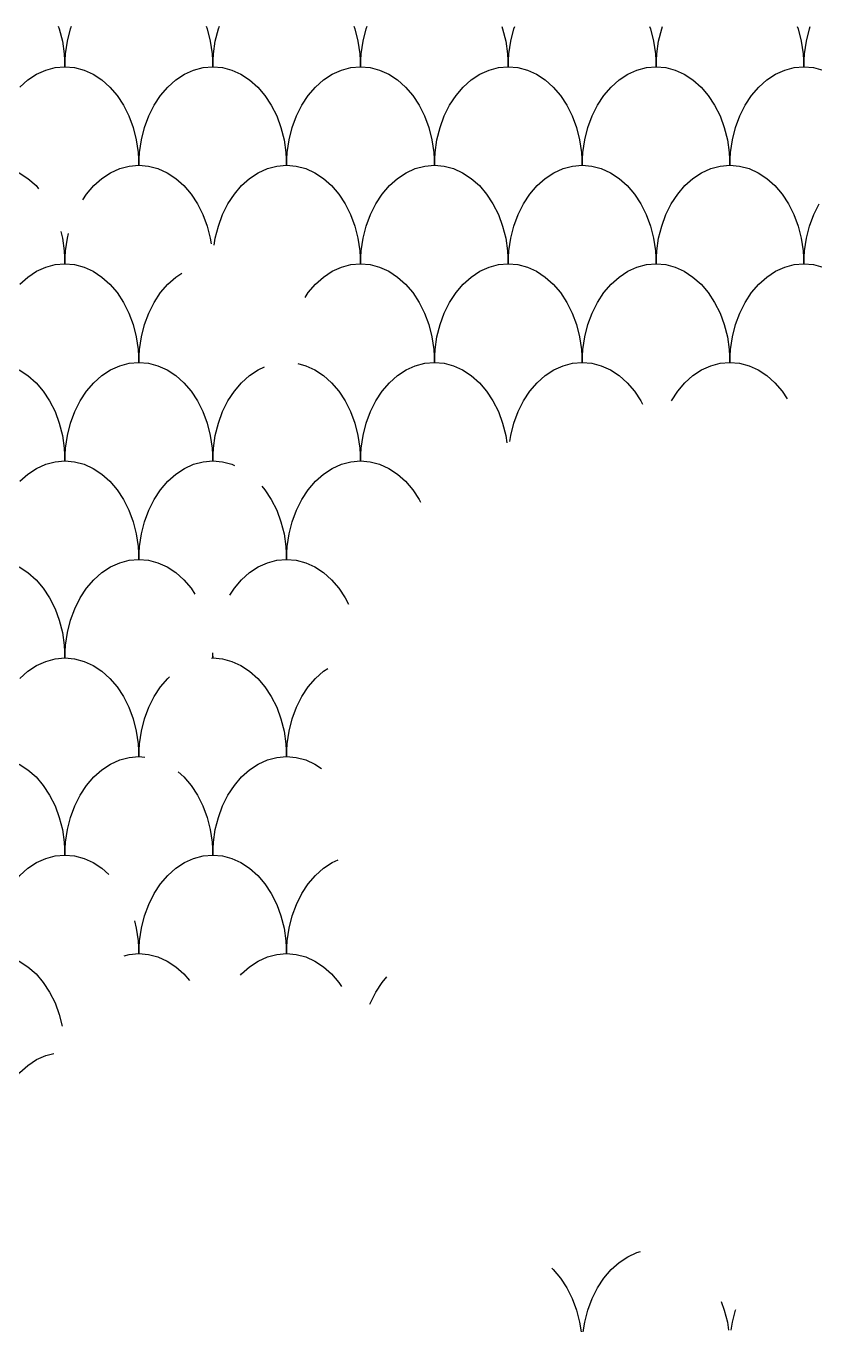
# Model space of a CAD drawing. Header units: millimetres. Extents: x 162 to 274, y -149 to -79.
# Drawn here: x 201.11 to 217.12, y -105.56 to -79.06 of the extents above; entities that cross this region are included whole.
import ezdxf

# ---------------------------------------------------------------- set-up
doc = ezdxf.new("R2010")
doc.units = ezdxf.units.MM

msp = doc.modelspace()

# ---------------------------------------------------------------- linework, layer by layer
for points in [[(201.759, -79.056), (201.78, -79.114), (201.843, -79.362), (201.882, -79.619), (201.894, -79.88)], [(201.894, -79.88), (201.907, -79.619), (201.946, -79.362), (202.009, -79.114), (202.03, -79.056)], [(204.759, -79.058), (204.78, -79.114), (204.843, -79.362), (204.882, -79.619), (204.894, -79.88)], [(204.894, -79.88), (204.907, -79.619), (204.946, -79.362), (205.009, -79.114), (205.029, -79.058)], [(207.76, -79.06), (207.78, -79.114), (207.843, -79.362), (207.882, -79.619), (207.894, -79.88)], [(207.894, -79.88), (207.907, -79.619), (207.946, -79.362), (208.009, -79.114), (208.029, -79.06)], [(210.761, -79.062), (210.78, -79.114), (210.843, -79.362), (210.882, -79.619), (210.894, -79.88)], [(210.894, -79.88), (210.907, -79.619), (210.946, -79.362), (211.009, -79.114), (211.028, -79.062)], [(213.762, -79.064), (213.78, -79.114), (213.843, -79.362), (213.882, -79.619), (213.894, -79.88)], [(213.894, -79.88), (213.907, -79.619), (213.946, -79.362), (214.009, -79.114), (214.027, -79.064)], [(216.762, -79.066), (216.78, -79.114), (216.843, -79.362), (216.882, -79.619), (216.894, -79.88)], [(216.894, -79.88), (216.907, -79.619), (216.946, -79.362), (217.009, -79.114), (217.026, -79.067)], [(200.981, -80.293), (201.144, -80.148), (201.32, -80.032), (201.506, -79.948), (201.699, -79.897), (201.894, -79.88), (202.09, -79.897), (202.283, -79.948), (202.468, -80.032), (202.644, -80.148), (202.808, -80.293), (202.955, -80.465), (203.084, -80.662), (203.193, -80.88), (203.28, -81.114), (203.343, -81.362), (203.382, -81.619), (203.394, -81.88)], [(203.394, -81.88), (203.407, -81.619), (203.446, -81.362), (203.509, -81.114), (203.595, -80.88), (203.704, -80.662), (203.834, -80.465), (203.981, -80.293), (204.144, -80.148), (204.32, -80.032), (204.506, -79.948), (204.699, -79.897), (204.894, -79.88), (205.09, -79.897), (205.283, -79.948), (205.468, -80.032), (205.644, -80.148), (205.808, -80.293), (205.955, -80.465), (206.084, -80.662), (206.193, -80.88), (206.28, -81.114), (206.343, -81.362), (206.382, -81.619), (206.394, -81.88)], [(206.394, -81.88), (206.407, -81.619), (206.446, -81.362), (206.509, -81.114), (206.595, -80.88), (206.704, -80.662), (206.834, -80.465), (206.981, -80.293), (207.144, -80.148), (207.32, -80.032), (207.506, -79.948), (207.699, -79.897), (207.894, -79.88), (208.09, -79.897), (208.283, -79.948), (208.468, -80.032), (208.644, -80.148), (208.808, -80.293), (208.955, -80.465), (209.084, -80.662), (209.193, -80.88), (209.28, -81.114), (209.343, -81.362), (209.382, -81.619), (209.394, -81.88)], [(209.394, -81.88), (209.407, -81.619), (209.446, -81.362), (209.509, -81.114), (209.595, -80.88), (209.704, -80.662), (209.834, -80.465), (209.981, -80.293), (210.144, -80.148), (210.32, -80.032), (210.506, -79.948), (210.699, -79.897), (210.894, -79.88), (211.09, -79.897), (211.283, -79.948), (211.468, -80.032), (211.644, -80.148), (211.808, -80.293), (211.955, -80.465), (212.084, -80.662), (212.193, -80.88), (212.28, -81.114), (212.343, -81.362), (212.382, -81.619), (212.394, -81.88)], [(212.394, -81.88), (212.407, -81.619), (212.446, -81.362), (212.509, -81.114), (212.595, -80.88), (212.704, -80.662), (212.834, -80.465), (212.981, -80.293), (213.144, -80.148), (213.32, -80.032), (213.506, -79.948), (213.699, -79.897), (213.894, -79.88), (214.09, -79.897), (214.283, -79.948), (214.468, -80.032), (214.644, -80.148), (214.808, -80.293), (214.955, -80.465), (215.084, -80.662), (215.193, -80.88), (215.28, -81.114), (215.343, -81.362), (215.382, -81.619), (215.394, -81.88)], [(215.394, -81.88), (215.407, -81.619), (215.446, -81.362), (215.509, -81.114), (215.595, -80.88), (215.704, -80.662), (215.834, -80.465), (215.981, -80.293), (216.144, -80.148), (216.32, -80.032), (216.506, -79.948), (216.699, -79.897), (216.894, -79.88), (217.09, -79.897), (217.283, -79.948)], [(199.805, -82.042), (199.82, -82.032), (200.006, -81.948), (200.199, -81.897), (200.394, -81.88), (200.59, -81.897), (200.783, -81.948), (200.968, -82.032), (201.144, -82.148), (201.308, -82.293), (201.36, -82.355)], [(202.256, -82.583), (202.334, -82.465), (202.481, -82.293), (202.644, -82.148), (202.82, -82.032), (203.006, -81.948), (203.199, -81.897), (203.394, -81.88), (203.59, -81.897), (203.783, -81.948), (203.968, -82.032), (204.144, -82.148), (204.308, -82.293), (204.455, -82.465), (204.584, -82.662), (204.693, -82.88), (204.78, -83.114), (204.843, -83.362), (204.86, -83.475)], [(204.924, -83.503), (204.946, -83.362), (205.009, -83.114), (205.095, -82.88), (205.204, -82.662), (205.334, -82.465), (205.481, -82.293), (205.644, -82.148), (205.82, -82.032), (206.006, -81.948), (206.199, -81.897), (206.394, -81.88), (206.59, -81.897), (206.783, -81.948), (206.968, -82.032), (207.144, -82.148), (207.308, -82.293), (207.455, -82.465), (207.584, -82.662), (207.693, -82.88), (207.78, -83.114), (207.843, -83.362), (207.882, -83.619), (207.894, -83.88)], [(207.894, -83.88), (207.907, -83.619), (207.946, -83.362), (208.009, -83.114), (208.095, -82.88), (208.204, -82.662), (208.334, -82.465), (208.481, -82.293), (208.644, -82.148), (208.82, -82.032), (209.006, -81.948), (209.199, -81.897), (209.394, -81.88), (209.59, -81.897), (209.783, -81.948), (209.968, -82.032), (210.144, -82.148), (210.308, -82.293), (210.455, -82.465), (210.584, -82.662), (210.693, -82.88), (210.78, -83.114), (210.843, -83.362), (210.882, -83.619), (210.894, -83.88)], [(210.894, -83.88), (210.907, -83.619), (210.946, -83.362), (211.009, -83.114), (211.095, -82.88), (211.204, -82.662), (211.334, -82.465), (211.481, -82.293), (211.644, -82.148), (211.82, -82.032), (212.006, -81.948), (212.199, -81.897), (212.394, -81.88), (212.59, -81.897), (212.783, -81.948), (212.968, -82.032), (213.144, -82.148), (213.308, -82.293), (213.455, -82.465), (213.584, -82.662), (213.693, -82.88), (213.78, -83.114), (213.843, -83.362), (213.882, -83.619), (213.894, -83.88)], [(213.894, -83.88), (213.907, -83.619), (213.946, -83.362), (214.009, -83.114), (214.095, -82.88), (214.204, -82.662), (214.334, -82.465), (214.481, -82.293), (214.644, -82.148), (214.82, -82.032), (215.006, -81.948), (215.199, -81.897), (215.394, -81.88), (215.59, -81.897), (215.783, -81.948), (215.968, -82.032), (216.144, -82.148), (216.308, -82.293), (216.455, -82.465), (216.584, -82.662), (216.693, -82.88), (216.78, -83.114), (216.843, -83.362), (216.882, -83.619), (216.894, -83.88)], [(216.894, -83.88), (216.907, -83.619), (216.946, -83.362), (217.009, -83.114), (217.095, -82.88), (217.204, -82.662)], [(201.808, -83.223), (201.843, -83.362), (201.882, -83.619), (201.894, -83.88)], [(201.894, -83.88), (201.907, -83.619), (201.946, -83.362), (201.969, -83.268)], [(200.981, -84.293), (201.144, -84.148), (201.32, -84.032), (201.506, -83.948), (201.699, -83.897), (201.894, -83.88), (202.09, -83.897), (202.283, -83.948), (202.468, -84.032), (202.644, -84.148), (202.808, -84.293), (202.955, -84.465), (203.084, -84.662), (203.193, -84.88), (203.28, -85.114), (203.343, -85.362), (203.382, -85.619), (203.394, -85.88)], [(206.768, -84.565), (206.834, -84.465), (206.981, -84.293), (207.144, -84.148), (207.32, -84.032), (207.506, -83.948), (207.699, -83.897), (207.894, -83.88), (208.09, -83.897), (208.283, -83.948), (208.468, -84.032), (208.644, -84.148), (208.808, -84.293), (208.955, -84.465), (209.084, -84.662), (209.193, -84.88), (209.28, -85.114), (209.343, -85.362), (209.382, -85.619), (209.394, -85.88)], [(209.394, -85.88), (209.407, -85.619), (209.446, -85.362), (209.509, -85.114), (209.595, -84.88), (209.704, -84.662), (209.834, -84.465), (209.981, -84.293), (210.144, -84.148), (210.32, -84.032), (210.506, -83.948), (210.699, -83.897), (210.894, -83.88), (211.09, -83.897), (211.283, -83.948), (211.468, -84.032), (211.644, -84.148), (211.808, -84.293), (211.955, -84.465), (212.084, -84.662), (212.193, -84.88), (212.28, -85.114), (212.343, -85.362), (212.382, -85.619), (212.394, -85.88)], [(212.394, -85.88), (212.407, -85.619), (212.446, -85.362), (212.509, -85.114), (212.595, -84.88), (212.704, -84.662), (212.834, -84.465), (212.981, -84.293), (213.144, -84.148), (213.32, -84.032), (213.506, -83.948), (213.699, -83.897), (213.894, -83.88), (214.09, -83.897), (214.283, -83.948), (214.468, -84.032), (214.644, -84.148), (214.808, -84.293), (214.955, -84.465), (215.084, -84.662), (215.193, -84.88), (215.28, -85.114), (215.343, -85.362), (215.382, -85.619), (215.394, -85.88)], [(215.394, -85.88), (215.407, -85.619), (215.446, -85.362), (215.509, -85.114), (215.595, -84.88), (215.704, -84.662), (215.834, -84.465), (215.981, -84.293), (216.144, -84.148), (216.32, -84.032), (216.506, -83.948), (216.699, -83.897), (216.894, -83.88), (217.09, -83.897), (217.283, -83.948)], [(203.394, -85.88), (203.407, -85.619), (203.446, -85.362), (203.509, -85.114), (203.595, -84.88), (203.704, -84.662), (203.834, -84.465), (203.981, -84.293), (204.144, -84.148), (204.267, -84.067)], [(200.968, -86.032), (201.144, -86.148), (201.308, -86.293), (201.455, -86.465), (201.584, -86.662), (201.693, -86.88), (201.78, -87.114), (201.843, -87.362), (201.882, -87.619), (201.894, -87.88)], [(201.894, -87.88), (201.907, -87.619), (201.946, -87.362), (202.009, -87.114), (202.095, -86.88), (202.204, -86.662), (202.334, -86.465), (202.481, -86.293), (202.644, -86.148), (202.82, -86.032), (203.006, -85.948), (203.199, -85.897), (203.394, -85.88), (203.59, -85.897), (203.783, -85.948), (203.968, -86.032), (204.144, -86.148), (204.308, -86.293), (204.455, -86.465), (204.584, -86.662), (204.693, -86.88), (204.78, -87.114), (204.843, -87.362), (204.882, -87.619), (204.894, -87.88)], [(204.894, -87.88), (204.907, -87.619), (204.946, -87.362), (205.009, -87.114), (205.095, -86.88), (205.204, -86.662), (205.334, -86.465), (205.481, -86.293), (205.644, -86.148), (205.82, -86.032), (205.948, -85.974)], [(206.619, -85.904), (206.783, -85.948), (206.968, -86.032), (207.144, -86.148), (207.308, -86.293), (207.455, -86.465), (207.584, -86.662), (207.693, -86.88), (207.78, -87.114), (207.843, -87.362), (207.882, -87.619), (207.894, -87.88)], [(207.894, -87.88), (207.907, -87.619), (207.946, -87.362), (208.009, -87.114), (208.095, -86.88), (208.204, -86.662), (208.334, -86.465), (208.481, -86.293), (208.644, -86.148), (208.82, -86.032), (209.006, -85.948), (209.199, -85.897), (209.394, -85.88), (209.59, -85.897), (209.783, -85.948), (209.968, -86.032), (210.144, -86.148), (210.308, -86.293), (210.455, -86.465), (210.584, -86.662), (210.693, -86.88), (210.78, -87.114), (210.843, -87.362), (210.866, -87.515)], [(210.927, -87.485), (210.946, -87.362), (211.009, -87.114), (211.095, -86.88), (211.204, -86.662), (211.334, -86.465), (211.481, -86.293), (211.644, -86.148), (211.82, -86.032), (212.006, -85.948), (212.199, -85.897), (212.394, -85.88), (212.59, -85.897), (212.783, -85.948), (212.968, -86.032), (213.144, -86.148), (213.308, -86.293), (213.455, -86.465), (213.584, -86.662), (213.616, -86.726)], [(214.207, -86.659), (214.334, -86.465), (214.481, -86.293), (214.644, -86.148), (214.82, -86.032), (215.006, -85.948), (215.199, -85.897), (215.394, -85.88), (215.59, -85.897), (215.783, -85.948), (215.968, -86.032), (216.144, -86.148), (216.308, -86.293), (216.455, -86.465), (216.557, -86.62)], [(200.981, -88.293), (201.144, -88.148), (201.32, -88.032), (201.506, -87.948), (201.699, -87.897), (201.894, -87.88), (202.09, -87.897), (202.283, -87.948), (202.468, -88.032), (202.644, -88.148), (202.808, -88.293), (202.955, -88.465), (203.084, -88.662), (203.193, -88.88), (203.28, -89.114), (203.343, -89.362), (203.382, -89.619), (203.394, -89.88)], [(203.394, -89.88), (203.407, -89.619), (203.446, -89.362), (203.509, -89.114), (203.595, -88.88), (203.704, -88.662), (203.834, -88.465), (203.981, -88.293), (204.144, -88.148), (204.32, -88.032), (204.506, -87.948), (204.699, -87.897), (204.894, -87.88), (205.09, -87.897), (205.283, -87.948), (205.334, -87.971)], [(206.394, -89.88), (206.407, -89.619), (206.446, -89.362), (206.509, -89.114), (206.595, -88.88), (206.704, -88.662), (206.834, -88.465), (206.981, -88.293), (207.144, -88.148), (207.32, -88.032), (207.506, -87.948), (207.699, -87.897), (207.894, -87.88), (208.09, -87.897), (208.283, -87.948), (208.468, -88.032), (208.644, -88.148), (208.808, -88.293), (208.955, -88.465), (209.084, -88.662), (209.112, -88.717)], [(205.891, -88.39), (205.955, -88.465), (206.084, -88.662), (206.193, -88.88), (206.28, -89.114), (206.343, -89.362), (206.382, -89.619), (206.394, -89.88)], [(200.968, -90.032), (201.144, -90.148), (201.308, -90.293), (201.455, -90.465), (201.584, -90.662), (201.693, -90.88), (201.78, -91.114), (201.843, -91.362), (201.882, -91.619), (201.894, -91.88)], [(201.894, -91.88), (201.907, -91.619), (201.946, -91.362), (202.009, -91.114), (202.095, -90.88), (202.204, -90.662), (202.334, -90.465), (202.481, -90.293), (202.644, -90.148), (202.82, -90.032), (203.006, -89.948), (203.199, -89.897), (203.394, -89.88), (203.59, -89.897), (203.783, -89.948), (203.968, -90.032), (204.144, -90.148), (204.308, -90.293), (204.455, -90.465), (204.533, -90.583)], [(205.243, -90.604), (205.334, -90.465), (205.481, -90.293), (205.644, -90.148), (205.82, -90.032), (206.006, -89.948), (206.199, -89.897), (206.394, -89.88), (206.59, -89.897), (206.783, -89.948), (206.968, -90.032), (207.144, -90.148), (207.308, -90.293), (207.455, -90.465), (207.584, -90.662), (207.648, -90.789)], [(200.981, -92.293), (201.144, -92.148), (201.32, -92.032), (201.506, -91.948), (201.699, -91.897), (201.894, -91.88), (202.09, -91.897), (202.283, -91.948), (202.468, -92.032), (202.644, -92.148), (202.808, -92.293), (202.955, -92.465), (203.084, -92.662), (203.193, -92.88), (203.28, -93.114), (203.343, -93.362), (203.382, -93.619), (203.394, -93.88)], [(204.868, -91.882), (204.894, -91.88), (205.09, -91.897), (205.283, -91.948), (205.468, -92.032), (205.644, -92.148), (205.808, -92.293), (205.955, -92.465), (206.084, -92.662), (206.193, -92.88), (206.28, -93.114), (206.343, -93.362), (206.382, -93.619), (206.394, -93.88)], [(204.891, -91.805), (204.894, -91.88)], [(204.894, -91.88), (204.9, -91.776)], [(206.394, -93.88), (206.407, -93.619), (206.446, -93.362), (206.509, -93.114), (206.595, -92.88), (206.704, -92.662), (206.834, -92.465), (206.981, -92.293), (207.144, -92.148), (207.23, -92.091)], [(203.394, -93.88), (203.407, -93.619), (203.446, -93.362), (203.509, -93.114), (203.595, -92.88), (203.704, -92.662), (203.834, -92.465), (203.981, -92.293), (204.018, -92.26)], [(200.968, -94.032), (201.144, -94.148), (201.308, -94.293), (201.455, -94.465), (201.584, -94.662), (201.693, -94.88), (201.78, -95.114), (201.843, -95.362), (201.882, -95.619), (201.894, -95.88)], [(201.894, -95.88), (201.907, -95.619), (201.946, -95.362), (202.009, -95.114), (202.095, -94.88), (202.204, -94.662), (202.334, -94.465), (202.481, -94.293), (202.644, -94.148), (202.82, -94.032), (203.006, -93.948), (203.199, -93.897), (203.394, -93.88), (203.517, -93.89)], [(204.894, -95.88), (204.907, -95.619), (204.946, -95.362), (205.009, -95.114), (205.095, -94.88), (205.204, -94.662), (205.334, -94.465), (205.481, -94.293), (205.644, -94.148), (205.82, -94.032), (206.006, -93.948), (206.199, -93.897), (206.394, -93.88), (206.59, -93.897), (206.783, -93.948), (206.968, -94.032), (207.106, -94.122)], [(204.192, -94.19), (204.308, -94.293), (204.455, -94.465), (204.584, -94.662), (204.693, -94.88), (204.78, -95.114), (204.843, -95.362), (204.882, -95.619), (204.894, -95.88)], [(200.394, -97.88), (200.407, -97.619), (200.446, -97.362), (200.509, -97.114), (200.595, -96.88), (200.704, -96.662), (200.834, -96.465), (200.981, -96.293), (201.144, -96.148), (201.32, -96.032), (201.506, -95.948), (201.699, -95.897), (201.894, -95.88), (202.09, -95.897), (202.283, -95.948), (202.468, -96.032), (202.644, -96.148), (202.786, -96.274)], [(203.394, -97.88), (203.407, -97.619), (203.446, -97.362), (203.509, -97.114), (203.595, -96.88), (203.704, -96.662), (203.834, -96.465), (203.981, -96.293), (204.144, -96.148), (204.32, -96.032), (204.506, -95.948), (204.699, -95.897), (204.894, -95.88), (205.09, -95.897), (205.283, -95.948), (205.468, -96.032), (205.644, -96.148), (205.808, -96.293), (205.955, -96.465), (206.084, -96.662), (206.193, -96.88), (206.28, -97.114), (206.343, -97.362), (206.382, -97.619), (206.394, -97.88)], [(206.394, -97.88), (206.407, -97.619), (206.446, -97.362), (206.509, -97.114), (206.595, -96.88), (206.704, -96.662), (206.834, -96.465), (206.981, -96.293), (207.144, -96.148), (207.32, -96.032), (207.44, -95.978)], [(203.306, -97.216), (203.343, -97.362), (203.382, -97.619), (203.394, -97.88)], [(198.894, -99.88), (198.907, -99.619), (198.946, -99.362), (199.009, -99.114), (199.095, -98.88), (199.204, -98.662), (199.334, -98.465), (199.481, -98.293), (199.644, -98.148), (199.82, -98.032), (200.006, -97.948), (200.199, -97.897), (200.394, -97.88), (200.59, -97.897), (200.783, -97.948), (200.968, -98.032), (201.144, -98.148), (201.308, -98.293), (201.455, -98.465), (201.584, -98.662), (201.693, -98.88), (201.78, -99.114), (201.841, -99.352)], [(203.099, -97.923), (203.199, -97.897), (203.394, -97.88), (203.59, -97.897), (203.783, -97.948), (203.968, -98.032), (204.144, -98.148), (204.308, -98.293), (204.423, -98.428)], [(205.459, -98.319), (205.481, -98.293), (205.644, -98.148), (205.82, -98.032), (206.006, -97.948), (206.199, -97.897), (206.394, -97.88), (206.59, -97.897), (206.783, -97.948), (206.968, -98.032), (207.144, -98.148), (207.308, -98.293), (207.455, -98.465), (207.509, -98.547)], [(208.086, -98.904), (208.095, -98.88), (208.204, -98.662), (208.334, -98.465), (208.431, -98.352)], [(200.394, -101.88), (200.407, -101.619), (200.446, -101.362), (200.509, -101.114), (200.595, -100.88), (200.704, -100.662), (200.834, -100.465), (200.981, -100.293), (201.144, -100.148), (201.32, -100.032), (201.506, -99.948), (201.671, -99.904)], [(212.416, -105.557), (212.446, -105.362), (212.509, -105.114), (212.595, -104.88), (212.704, -104.662), (212.834, -104.465), (212.981, -104.293), (213.144, -104.148), (213.32, -104.032), (213.506, -103.948), (213.58, -103.928)], [(211.779, -104.267), (211.808, -104.293), (211.955, -104.465), (212.084, -104.662), (212.193, -104.88), (212.28, -105.114), (212.343, -105.362), (212.372, -105.557)], [(215.216, -104.941), (215.28, -105.114), (215.343, -105.362), (215.367, -105.522)], [(215.422, -105.522), (215.446, -105.362), (215.509, -105.114), (215.513, -105.104)]]:
    msp.add_lwpolyline(points)

doc.saveas('drawing.dxf')
